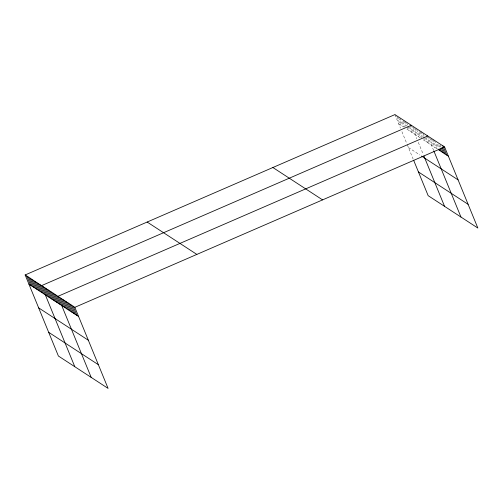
<?xml version="1.0" encoding="UTF-8"?>
<svg xmlns="http://www.w3.org/2000/svg" width="503" height="503" viewBox="0 0 503 503"><rect width="100%" height="100%" fill="white"/><g stroke="black" fill="none" stroke-linecap="round" stroke-linejoin="round"><path stroke-width="0.38" stroke-dasharray="2.52 1.89" d="M398.684 123.788L403.601 126.989L400.124 118.507M406.883 129.126L419.999 137.677L416.226 128.485M423.275 139.809L437.667 149.19M408.411 147.511L419.892 154.987M440.112 145.078L440.98 147.203M438.71 144.688L439.874 147.517M437.314 144.292L439.05 148.536M434.46 140.362L437.943 148.85M432.775 139.262L436.541 148.454M431.373 138.872L434.856 147.354M429.681 137.772L433.165 146.254M427.707 135.961L433.536 150.183M426.355 135.603L429.832 144.084M425.878 137.363L428.198 143.015M423.073 133.465L424.236 136.294M424.526 136.998L426.557 141.947M421.149 131.685L423.174 136.64M423.469 137.344L424.916 140.878M419.798 131.327L422.118 136.986M419.03 132.377L421.344 138.036M414.881 128.12L418.358 136.609M413.24 127.052L416.717 135.54M411.309 125.278L416.849 138.784M418.32 142.374L423.331 154.597M409.958 124.914L413.441 133.402M409.48 126.674L411.8 132.333M406.682 122.782L407.839 125.605M408.128 126.316L410.159 131.264M404.752 121.003L406.782 125.951M407.072 126.662L408.518 130.195M403.4 120.645L405.72 126.297M402.633 121.695L404.953 127.353M398.483 117.438L401.96 125.926M396.842 116.369L400.325 124.857M394.912 114.596L400.451 128.102M401.928 131.692L406.94 143.915M407.235 144.631L413.145 159.049"/><path stroke-width="0.75" d="M25.15 274.952L74.834 307.327L108.088 388.404L58.405 356.03L25.15 274.952L394.912 114.596L444.595 146.97L477.85 228.048L428.166 195.673L413.705 160.407M411.309 125.278L41.548 285.635L74.796 366.712M427.707 135.961L57.939 296.324L91.194 377.401M74.834 307.327L444.595 146.97M438.232 149.554L448.368 156.163M421.527 156.056L458.095 179.885M418.433 171.951L468.123 204.325M272.89 167.512L322.574 199.886M147.172 222.037L196.855 254.411M28.923 284.145L78.606 316.519M38.649 307.867L88.333 340.242M48.672 332.307L98.355 364.681M442.91 145.87L446.677 155.062M442.382 147.593L444.992 153.962M441.269 147.907L443.3 152.855M440.452 148.932L441.609 151.755M439.339 149.24L439.924 150.655M433.831 150.906L460.955 217.038M423.922 156.037L444.564 206.356M73.142 306.226L76.915 315.419M71.457 305.126L75.224 314.318M69.766 304.026L73.539 313.218M68.075 302.925L71.847 312.118M66.39 301.825L70.156 311.017M64.698 300.725L68.471 309.917M63.007 299.625L66.78 308.817M61.322 298.524L65.088 307.717M59.631 297.424L63.403 306.616M56.305 295.255L60.071 304.447M54.664 294.186L58.43 303.378M53.022 293.117L56.795 302.309M51.381 292.048L55.154 301.24M49.747 290.979L53.513 300.172M48.106 289.91L51.872 299.103M46.465 288.841L50.237 298.034M44.824 287.773L48.596 296.965M43.183 286.704L46.955 295.896M39.907 284.572L43.673 293.758M38.266 283.503L42.038 292.689M36.625 282.435L40.397 291.627M34.99 281.366L38.756 290.558M33.349 280.297L37.115 289.489M31.708 279.228L35.48 288.42M30.067 278.159L33.839 287.351M28.432 277.09L32.198 286.282M26.791 276.021L30.557 285.214"/></g></svg>
